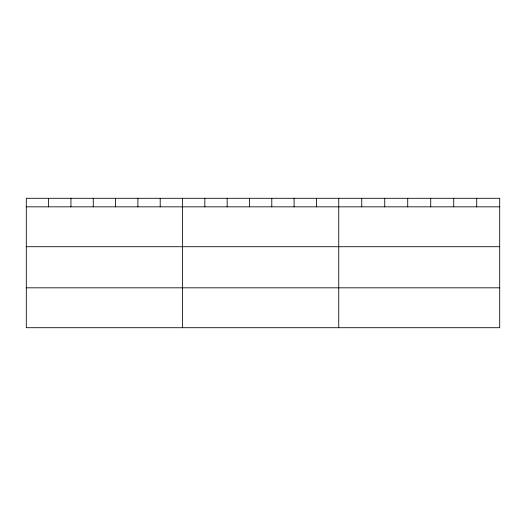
<?xml version="1.0" encoding="UTF-8"?>
<svg xmlns="http://www.w3.org/2000/svg" width="526" height="526" viewBox="0 0 526 526"><rect width="100%" height="100%" fill="white"/><g stroke="black" fill="none" stroke-linecap="round" stroke-linejoin="round"><path stroke-width="0.79" d="M499.7 246.72L499.7 198.289L26.3 198.289L26.3 327.711L499.7 327.711L499.7 246.72L26.3 246.72M26.3 206.836L499.7 206.836M26.3 287.821L499.7 287.821M476.707 198.289L476.707 206.836M453.714 198.289L453.714 206.836M430.722 198.289L430.722 206.836M407.722 198.289L407.722 206.836M384.73 198.289L384.73 206.836M361.737 198.289L361.737 206.836M338.744 198.289L338.744 327.711M316.428 198.289L316.428 206.836M294.106 198.289L294.106 206.836M271.791 198.289L271.791 206.836M249.475 198.289L249.475 206.836M227.16 198.289L227.16 206.836M204.838 198.289L204.838 206.836M182.522 198.289L182.522 327.711M160.206 198.289L160.206 206.836M137.884 198.289L137.884 206.836M115.569 198.289L115.569 206.836M93.253 198.289L93.253 206.836M70.938 198.289L70.938 206.836M48.616 198.289L48.616 206.836"/></g></svg>
